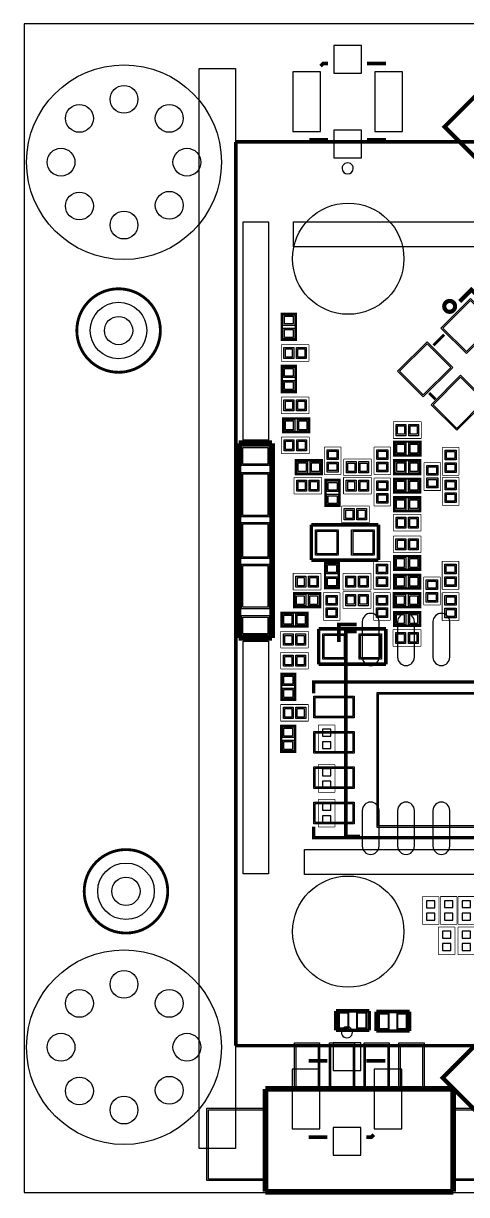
# Model space of a CAD drawing. Extents: x -0.1 to 73.4, y -0.1 to 43.3.
# Drawn here: x -0.07 to 15.86, y -0.08 to 42.03 of the extents above; entities that cross this region are included whole.
import ezdxf

# ---------------------------------------------------------------- set-up
doc = ezdxf.new("R2010")
doc.units = 0
for name, color, linetype in [('BG_DIMENSION', 85, 'CONTINUOUS'), ('BG_OUTLINE', 254, 'CONTINUOUS'), ('BG_SOLDERMASK_TOP', 4, 'CONTINUOUS'), ('PG_SILKSCREEN_BOTTOM', 251, 'CONTINUOUS'), ('PG_SILKSCREEN_TOP', 254, 'CONTINUOUS'), ('PIN_BOTTOM', 12, 'CONTINUOUS'), ('PIN_SOLDERMASK_TOP', 4, 'CONTINUOUS'), ('PIN_TOP', 96, 'CONTINUOUS')]:
    doc.layers.add(name, color=color, linetype=linetype)

msp = doc.modelspace()

# ---------------------------------------------------------------- linework, layer by layer
at = {"layer": 'BG_DIMENSION', "const_width": 0.0254}
for points in [[(12.342597, 42.019703), (12.343206, 42.019703)], [(3.517189, 37.211889), (3.5179, 37.211889)], [(3.5433, 37.022405), (3.544011, 37.022405)], [(-0.008611, 33.934603), (-0.008001, 33.934603)], [(-0.002311, 31.271997), (-0.0016, 31.271997)], [(-0.024003, 30.6832), (-0.023292, 30.6832)], [(7.56539, 29.521912), (7.566, 29.521912)], [(-0.053696, 12.662891), (-0.05301, 12.662891)], [(3.546094, 5.201996), (3.546805, 5.201996)], [(5.82229, 0.000508), (5.823001, 0.000508)]]:
    msp.add_lwpolyline(points, dxfattribs=at)
at = {"layer": 'BG_OUTLINE'}
for points in [[(-0.037313, 42.021709), (-0.037313, -0.003607), (73.366198, -0.003607), (73.366198, 42.021709)], [(-0.037313, 42.021709), (-0.037313, -0.003607), (73.366198, -0.003607), (73.366198, 42.021709)], [(-0.037313, 42.021709), (-0.037313, -0.003607), (73.366198, -0.003607), (73.366198, 42.021709)], [(-0.037313, 42.021709), (-0.037313, -0.003607), (73.366198, -0.003607), (73.366198, 42.021709)], [(-0.037313, 42.021709), (-0.037313, -0.003607), (73.366198, -0.003607), (73.366198, 42.021709)], [(-0.037313, 42.021709), (-0.037313, -0.003607), (73.366198, -0.003607), (73.366198, 42.021709)], [(-0.037313, 42.021709), (-0.037313, -0.003607), (73.366198, -0.003607), (73.366198, 42.021709)], [(-0.037313, 42.021709), (-0.037313, -0.003607), (73.366198, -0.003607), (73.366198, 42.021709)], [(-0.037313, 42.021709), (-0.037313, -0.003607), (73.366198, -0.003607), (73.366198, 42.021709)], [(-0.037313, 42.021709), (-0.037313, -0.003607), (73.366198, -0.003607), (73.366198, 42.021709)], [(-0.037313, 42.021709), (-0.037313, -0.003607), (73.366198, -0.003607), (73.366198, 42.021709)], [(7.557287, 40.415388), (7.557287, 1.576299), (6.246698, 1.576299), (6.246698, 40.415388)], [(7.557287, 40.415388), (7.557287, 1.576299), (6.246698, 1.576299), (6.246698, 40.415388)], [(7.557287, 40.415388), (7.557287, 1.576299), (6.246698, 1.576299), (6.246698, 40.415388)], [(7.557287, 40.415388), (7.557287, 1.576299), (6.246698, 1.576299), (6.246698, 40.415388)], [(7.557287, 40.415388), (7.557287, 1.576299), (6.246698, 1.576299), (6.246698, 40.415388)], [(7.557287, 40.415388), (7.557287, 1.576299), (6.246698, 1.576299), (6.246698, 40.415388)], [(7.557287, 40.415388), (7.557287, 1.576299), (6.246698, 1.576299), (6.246698, 40.415388)], [(7.557287, 40.415388), (7.557287, 1.576299), (6.246698, 1.576299), (6.246698, 40.415388)], [(7.557287, 40.415388), (7.557287, 1.576299), (6.246698, 1.576299), (6.246698, 40.415388)], [(7.557287, 40.415388), (7.557287, 1.576299), (6.246698, 1.576299), (6.246698, 40.415388)], [(7.557287, 40.415388), (7.557287, 1.576299), (6.246698, 1.576299), (6.246698, 40.415388)]]:
    msp.add_lwpolyline(points, close=True, dxfattribs=at)
at = {"layer": 'BG_SOLDERMASK_TOP'}
for points in [[(8.733993, 34.8996), (8.733993, 27.051), (7.8248, 27.051), (7.8248, 34.8996)], [(32.004, 33.993912), (9.639097, 33.993912), (9.639097, 34.903004), (32.004, 34.903004)], [(8.733993, 19.812), (8.733993, 11.455908), (7.8248, 11.455908), (7.8248, 19.812)], [(21.7932, 11.420907), (10.033, 11.420907), (10.033, 12.329998), (21.7932, 12.329998)]]:
    msp.add_lwpolyline(points, close=True, dxfattribs=at)
at = {"layer": 'PG_SILKSCREEN_BOTTOM'}
for points, const_width in [([(10.882401, 40.592502), (10.707421, 40.592502), (10.612399, 40.497506)], 0.129997), ([(12.957302, 40.592502), (12.282399, 40.592502)], 0.129997), ([(10.207498, 37.842698), (10.882401, 37.842698)], 0.129997), ([(12.282399, 37.842698), (12.957302, 37.842698)], 0.129997), ([(65.653209, 37.770994), (7.565212, 37.770994)], 0.127), ([(7.565212, 37.770994), (7.565212, 5.271008)], 0.127), ([(11.266703, 19.785203), (11.266703, 20.420203), (11.901703, 20.420203)], 0.127), ([(11.901703, 20.166203), (11.520703, 20.166203), (11.520703, 12.800203)], 0.127), ([(11.13089, 16.801592), (10.530891, 16.801592)], 0.0254), ([(10.530891, 16.801592), (10.530891, 15.801594)], 0.0254), ([(11.13089, 15.801594), (11.13089, 16.801592)], 0.0254), ([(10.530891, 15.801594), (11.13089, 15.801594)], 0.0254), ([(10.530891, 15.379192), (10.530891, 14.379194)], 0.0254), ([(11.13089, 15.379192), (10.530891, 15.379192)], 0.0254), ([(11.13089, 14.379194), (11.13089, 15.379192)], 0.0254), ([(10.530891, 14.379194), (11.13089, 14.379194)], 0.0254), ([(10.530891, 14.134592), (10.530891, 13.134594)], 0.0254), ([(11.13089, 14.134592), (10.530891, 14.134592)], 0.0254), ([(11.13089, 13.134594), (11.13089, 14.134592)], 0.0254), ([(10.530891, 13.134594), (11.13089, 13.134594)], 0.0254), ([(11.520703, 12.800203), (12.028703, 12.800203)], 0.127), ([(14.268704, 10.633202), (14.268704, 9.633204)], 0.0254), ([(14.868703, 10.633202), (14.268704, 10.633202)], 0.0254), ([(14.868703, 9.633204), (14.868703, 10.633202)], 0.0254), ([(14.914601, 10.634599), (14.914601, 9.634601)], 0.0254), ([(15.514599, 10.634599), (14.914601, 10.634599)], 0.0254), ([(15.514599, 9.634601), (15.514599, 10.634599)], 0.0254), ([(15.549601, 10.634599), (15.549601, 9.634601)], 0.0254), ([(16.149599, 10.634599), (15.549601, 10.634599)], 0.0254), ([(14.268704, 9.633204), (14.868703, 9.633204)], 0.0254), ([(15.438399, 9.542399), (14.838401, 9.542399)], 0.0254), ([(14.838401, 9.542399), (14.838401, 8.542401)], 0.0254), ([(14.914601, 9.634601), (15.514599, 9.634601)], 0.0254), ([(15.438399, 8.542401), (15.438399, 9.542399)], 0.0254), ([(15.549601, 9.634601), (16.149599, 9.634601)], 0.0254), ([(16.149599, 9.542399), (15.549601, 9.542399)], 0.0254), ([(15.549601, 9.542399), (15.549601, 8.542401)], 0.0254), ([(14.838401, 8.542401), (15.438399, 8.542401)], 0.0254), ([(15.549601, 8.542401), (16.149599, 8.542401)], 0.0254), ([(7.565212, 5.271008), (65.653209, 5.271008)], 0.127), ([(10.857001, 4.727702), (10.182098, 4.727702)], 0.129997), ([(12.931902, 4.727702), (12.256999, 4.727702)], 0.129997), ([(12.256999, 1.977898), (12.432005, 1.977898), (12.527001, 2.072919)], 0.129997), ([(10.182098, 1.977898), (10.857001, 1.977898)], 0.129997)]:
    msp.add_lwpolyline(points, dxfattribs=dict(at, const_width=const_width))
for points in [[(11.782323, 36.817605, 1), (11.382493, 36.817612, 1)], [(11.756923, 5.752795, 1), (11.357093, 5.75282, 1)]]:
    msp.add_lwpolyline(points, format="xyb", close=True, dxfattribs=at)
at = {"layer": 'PG_SILKSCREEN_BOTTOM', "const_width": 0.1016}
for points in [[(4.853711, 30.988, 1.000001), (1.851914, 30.988, 0.999999), (4.853711, 30.988)], [(5.118506, 10.821594, 1.000004), (2.116684, 10.821594, 0.999996), (5.118506, 10.821594)]]:
    msp.add_lwpolyline(points, format="xyb", dxfattribs=at)
at = {"layer": 'PG_SILKSCREEN_TOP'}
for points, const_width in [([(19.66341, 33.720888), (15.067305, 38.316992), (18.461406, 41.711093), (23.05751, 37.114988), (19.66341, 33.720888)], 0.150089), ([(16.455111, 32.031508), (16.030804, 32.455815), (15.606598, 32.031508)], 0.150012), ([(9.219413, 31.593409), (9.219413, 30.653406), (9.719412, 30.653406), (9.719412, 31.593409), (9.219413, 31.593409), (9.219413, 31.313399)], 0.08001), ([(9.309405, 31.593409), (9.219413, 31.593409), (9.219413, 31.503391)], 0.08001), ([(9.719412, 31.503391), (9.719412, 31.593409), (9.629394, 31.593409)], 0.08001), ([(9.219413, 30.743398), (9.219413, 30.653406), (9.309405, 30.653406)], 0.08001), ([(9.629394, 30.653406), (9.719412, 30.653406), (9.719412, 30.743398)], 0.08001), ([(14.666798, 30.455311), (15.052192, 30.840604)], 0.100101), ([(9.195105, 30.482896), (10.195103, 30.482896)], 0.0254), ([(9.195105, 29.882897), (9.195105, 30.482896)], 0.0254), ([(10.195103, 30.482896), (10.195103, 29.882897)], 0.0254), ([(9.220911, 29.715511), (9.220911, 28.775508), (9.72091, 28.775508), (9.72091, 29.715511), (9.220911, 29.715511), (9.220911, 29.435501)], 0.08001), ([(9.310903, 29.715511), (9.220911, 29.715511), (9.220911, 29.625493)], 0.08001), ([(10.195103, 29.882897), (9.195105, 29.882897)], 0.0254), ([(9.72091, 29.625493), (9.72091, 29.715511), (9.630893, 29.715511)], 0.08001), ([(9.220911, 28.8655), (9.220911, 28.775508), (9.310903, 28.775508)], 0.08001), ([(9.630893, 28.775508), (9.72091, 28.775508), (9.72091, 28.8655)], 0.08001), ([(14.737791, 28.516402), (14.513001, 28.741218)], 0.100101), ([(9.195892, 27.998903), (9.195892, 28.598901)], 0.0254), ([(9.195892, 28.598901), (10.19589, 28.598901)], 0.0254), ([(10.19589, 28.598901), (10.19589, 27.998903)], 0.0254), ([(10.19589, 27.998903), (9.195892, 27.998903)], 0.0254), ([(10.200894, 27.830501), (9.260891, 27.830501), (9.260891, 27.330502), (10.200894, 27.330502), (10.200894, 27.830501), (9.920884, 27.830501)], 0.08001), ([(9.350883, 27.830501), (9.260891, 27.830501), (9.260891, 27.740508)], 0.08001), ([(10.200894, 27.740508), (10.200894, 27.830501), (10.110902, 27.830501)], 0.08001), ([(9.260891, 27.420494), (9.260891, 27.330502), (9.350883, 27.330502)], 0.08001), ([(10.110902, 27.330502), (10.200894, 27.330502), (10.200894, 27.420494)], 0.08001), ([(13.226593, 27.70599), (14.226591, 27.70599)], 0.0254), ([(13.226593, 27.105991), (13.226593, 27.70599)], 0.0254), ([(14.226591, 27.70599), (14.226591, 27.105991)], 0.0254), ([(7.667295, 26.93609), (8.867089, 26.93609)], 0.199898), ([(7.667295, 19.935901), (7.667295, 26.93609)], 0.199898), ([(8.867089, 26.93609), (8.867089, 19.935901)], 0.199898), ([(9.203004, 26.562101), (9.203004, 27.1621)], 0.0254), ([(9.203004, 27.1621), (10.203002, 27.1621)], 0.0254), ([(10.203002, 27.1621), (10.203002, 26.562101)], 0.0254), ([(14.226591, 27.105991), (13.226593, 27.105991)], 0.0254), ([(14.197711, 26.990192), (13.257708, 26.990192), (13.257708, 26.490193), (14.197711, 26.490193), (14.197711, 26.990192), (13.917701, 26.990192)], 0.08001), ([(13.3477, 26.990192), (13.257708, 26.990192), (13.257708, 26.9002)], 0.08001), ([(14.197711, 26.9002), (14.197711, 26.990192), (14.107693, 26.990192)], 0.08001), ([(10.203002, 26.562101), (9.203004, 26.562101)], 0.0254), ([(10.745902, 25.800609), (10.745902, 26.800607)], 0.0254), ([(10.745902, 26.800607), (11.345901, 26.800607)], 0.0254), ([(11.345901, 26.800607), (11.345901, 25.800609)], 0.0254), ([(12.527991, 25.80259), (12.527991, 26.802588)], 0.0254), ([(12.527991, 26.802588), (13.12799, 26.802588)], 0.0254), ([(13.12799, 26.802588), (13.12799, 25.80259)], 0.0254), ([(13.257708, 26.580211), (13.257708, 26.490193), (13.3477, 26.490193)], 0.08001), ([(14.107693, 26.490193), (14.197711, 26.490193), (14.197711, 26.580211)], 0.08001), ([(14.986203, 25.783794), (14.986203, 26.783792)], 0.0254), ([(14.986203, 26.783792), (15.586202, 26.783792)], 0.0254), ([(15.586202, 26.783792), (15.586202, 25.783794)], 0.0254), ([(10.657992, 26.32329), (9.717989, 26.32329), (9.717989, 25.823291), (10.657992, 25.823291), (10.657992, 26.32329), (10.378008, 26.32329)], 0.08001), ([(9.808007, 26.32329), (9.717989, 26.32329), (9.717989, 26.233298)], 0.08001), ([(10.657992, 26.233298), (10.657992, 26.32329), (10.568, 26.32329)], 0.08001), ([(11.436502, 25.772999), (11.436502, 26.372998)], 0.0254), ([(11.436502, 26.372998), (12.4365, 26.372998)], 0.0254), ([(12.4365, 26.372998), (12.4365, 25.772999)], 0.0254), ([(14.195908, 26.323798), (13.255904, 26.323798), (13.255904, 25.823799), (14.195908, 25.823799), (14.195908, 26.323798), (13.915898, 26.323798)], 0.08001), ([(13.345897, 26.323798), (13.255904, 26.323798), (13.255904, 26.233806)], 0.08001), ([(14.195908, 26.233806), (14.195908, 26.323798), (14.10589, 26.323798)], 0.08001), ([(14.32499, 25.235408), (14.32499, 26.235406)], 0.0254), ([(14.32499, 26.235406), (14.924989, 26.235406)], 0.0254), ([(14.924989, 26.235406), (14.924989, 25.235408)], 0.0254), ([(9.652991, 25.107798), (9.652991, 25.707797)], 0.0254), ([(9.652991, 25.707797), (10.652989, 25.707797)], 0.0254), ([(9.717989, 25.913309), (9.717989, 25.823291), (9.808007, 25.823291)], 0.08001), ([(10.568, 25.823291), (10.657992, 25.823291), (10.657992, 25.913309)], 0.08001), ([(10.652989, 25.707797), (10.652989, 25.107798)], 0.0254), ([(11.345901, 25.800609), (10.745902, 25.800609)], 0.0254), ([(11.433912, 25.110288), (11.433912, 25.710312)], 0.0254), ([(11.433912, 25.710312), (12.43391, 25.710312)], 0.0254), ([(12.4365, 25.772999), (11.436502, 25.772999)], 0.0254), ([(12.43391, 25.710312), (12.43391, 25.110288)], 0.0254), ([(13.12799, 25.80259), (12.527991, 25.80259)], 0.0254), ([(12.532309, 24.68151), (12.532309, 25.681508)], 0.0254), ([(12.532309, 25.681508), (13.132308, 25.681508)], 0.0254), ([(13.132308, 25.681508), (13.132308, 24.68151)], 0.0254), ([(14.192809, 25.659309), (13.252806, 25.659309), (13.252806, 25.15931), (14.192809, 25.15931), (14.192809, 25.659309), (13.912799, 25.659309)], 0.08001), ([(13.342798, 25.659309), (13.252806, 25.659309), (13.252806, 25.569291)], 0.08001), ([(13.255904, 25.913791), (13.255904, 25.823799), (13.345897, 25.823799)], 0.08001), ([(14.192809, 25.569291), (14.192809, 25.659309), (14.102791, 25.659309)], 0.08001), ([(14.10589, 25.823799), (14.195908, 25.823799), (14.195908, 25.913791)], 0.08001), ([(15.586202, 25.783794), (14.986203, 25.783794)], 0.0254), ([(14.986203, 24.706199), (14.986203, 25.706197)], 0.0254), ([(14.986203, 25.706197), (15.586202, 25.706197)], 0.0254), ([(15.586202, 25.706197), (15.586202, 24.706199)], 0.0254), ([(10.790809, 25.617805), (10.790809, 24.677802), (11.290808, 24.677802), (11.290808, 25.617805), (10.790809, 25.617805), (10.790809, 25.337795)], 0.08001), ([(10.880801, 25.617805), (10.790809, 25.617805), (10.790809, 25.527813)], 0.08001), ([(11.290808, 25.527813), (11.290808, 25.617805), (11.20079, 25.617805)], 0.08001), ([(13.252806, 25.249302), (13.252806, 25.15931), (13.342798, 25.15931)], 0.08001), ([(14.102791, 25.15931), (14.192809, 25.15931), (14.192809, 25.249302)], 0.08001), ([(10.652989, 25.107798), (9.652991, 25.107798)], 0.0254), ([(12.43391, 25.110288), (11.433912, 25.110288)], 0.0254), ([(14.192809, 24.993803), (13.252806, 24.993803), (13.252806, 24.493804), (14.192809, 24.493804), (14.192809, 24.993803), (13.912799, 24.993803)], 0.08001), ([(13.342798, 24.993803), (13.252806, 24.993803), (13.252806, 24.903811)], 0.08001), ([(14.192809, 24.903811), (14.192809, 24.993803), (14.102791, 24.993803)], 0.08001), ([(14.924989, 25.235408), (14.32499, 25.235408)], 0.0254), ([(10.790809, 24.767794), (10.790809, 24.677802), (10.880801, 24.677802)], 0.08001), ([(11.20079, 24.677802), (11.290808, 24.677802), (11.290808, 24.767794)], 0.08001), ([(11.363808, 24.083391), (11.363808, 24.68339)], 0.0254), ([(11.363808, 24.68339), (12.363806, 24.68339)], 0.0254), ([(12.363806, 24.68339), (12.363806, 24.083391)], 0.0254), ([(13.132308, 24.68151), (12.532309, 24.68151)], 0.0254), ([(13.252806, 24.583796), (13.252806, 24.493804), (13.342798, 24.493804)], 0.08001), ([(14.102791, 24.493804), (14.192809, 24.493804), (14.192809, 24.583796)], 0.08001), ([(15.586202, 24.706199), (14.986203, 24.706199)], 0.0254), ([(10.276307, 22.73239), (10.276307, 24.00239)], 0.127), ([(10.276307, 24.00239), (12.689307, 24.00239)], 0.127), ([(12.363806, 24.083391), (11.363808, 24.083391)], 0.0254), ([(12.689307, 24.00239), (12.689307, 22.73239)], 0.127), ([(13.221106, 24.382095), (14.221104, 24.382095)], 0.0254), ([(13.221106, 23.782096), (13.221106, 24.382095)], 0.0254), ([(14.221104, 24.382095), (14.221104, 23.782096)], 0.0254), ([(13.219989, 23.600588), (14.220012, 23.600588)], 0.0254), ([(13.219989, 23.000589), (13.219989, 23.600588)], 0.0254), ([(14.221104, 23.782096), (13.221106, 23.782096)], 0.0254), ([(14.220012, 23.600588), (14.220012, 23.000589)], 0.0254), ([(12.689307, 22.73239), (10.276307, 22.73239)], 0.127), ([(14.220012, 23.000589), (13.219989, 23.000589)], 0.0254), ([(14.189507, 22.882098), (13.249504, 22.882098), (13.249504, 22.382099), (14.189507, 22.382099), (14.189507, 22.882098), (13.909497, 22.882098)], 0.08001), ([(13.339496, 22.882098), (13.249504, 22.882098), (13.249504, 22.792106)], 0.08001), ([(14.189507, 22.792106), (14.189507, 22.882098), (14.099489, 22.882098)], 0.08001), ([(11.269294, 21.716289), (11.269294, 22.656292), (10.769295, 22.656292), (10.769295, 21.716289), (11.269294, 21.716289), (11.269294, 21.996298)], 0.08001), ([(10.859287, 22.656292), (10.769295, 22.656292), (10.769295, 22.5663)], 0.08001), ([(11.269294, 22.5663), (11.269294, 22.656292), (11.179302, 22.656292)], 0.08001), ([(12.515596, 21.686799), (12.515596, 22.686797)], 0.0254), ([(12.515596, 22.686797), (13.115595, 22.686797)], 0.0254), ([(13.115595, 22.686797), (13.115595, 21.686799)], 0.0254), ([(13.249504, 22.472091), (13.249504, 22.382099), (13.339496, 22.382099)], 0.08001), ([(14.099489, 22.382099), (14.189507, 22.382099), (14.189507, 22.472091)], 0.08001), ([(14.978609, 21.683193), (14.978609, 22.683191)], 0.0254), ([(14.978609, 22.683191), (15.578607, 22.683191)], 0.0254), ([(15.578607, 22.683191), (15.578607, 21.683193)], 0.0254), ([(9.625203, 21.659012), (9.625203, 22.259011)], 0.0254), ([(9.625203, 22.259011), (10.625201, 22.259011)], 0.0254), ([(10.625201, 22.259011), (10.625201, 21.659012)], 0.0254), ([(11.418392, 21.65919), (11.418392, 22.259188)], 0.0254), ([(11.418392, 22.259188), (12.41839, 22.259188)], 0.0254), ([(12.41839, 22.259188), (12.41839, 21.65919)], 0.0254), ([(14.188999, 22.207906), (13.248996, 22.207906), (13.248996, 21.707907), (14.188999, 21.707907), (14.188999, 22.207906), (13.908989, 22.207906)], 0.08001), ([(13.338988, 22.207906), (13.248996, 22.207906), (13.248996, 22.117888)], 0.08001), ([(14.188999, 22.117888), (14.188999, 22.207906), (14.099007, 22.207906)], 0.08001), ([(14.309598, 21.120405), (14.309598, 22.120403)], 0.0254), ([(14.309598, 22.120403), (14.909597, 22.120403)], 0.0254), ([(14.909597, 22.120403), (14.909597, 21.120405)], 0.0254), ([(10.625201, 21.659012), (9.625203, 21.659012)], 0.0254), ([(10.595204, 21.54301), (9.6552, 21.54301), (9.6552, 21.043011), (10.595204, 21.043011), (10.595204, 21.54301), (10.315194, 21.54301)], 0.08001), ([(9.745193, 21.54301), (9.6552, 21.54301), (9.6552, 21.452992)], 0.08001), ([(10.595204, 21.452992), (10.595204, 21.54301), (10.505211, 21.54301)], 0.08001), ([(10.711891, 20.565389), (10.711891, 21.565387)], 0.0254), ([(10.711891, 21.565387), (11.31189, 21.565387)], 0.0254), ([(10.769295, 21.806306), (10.769295, 21.716289), (10.859287, 21.716289)], 0.08001), ([(11.179302, 21.716289), (11.269294, 21.716289), (11.269294, 21.806306)], 0.08001), ([(11.31189, 21.565387), (11.31189, 20.565389)], 0.0254), ([(12.41839, 21.65919), (11.418392, 21.65919)], 0.0254), ([(11.418392, 20.992998), (11.418392, 21.592997)], 0.0254), ([(11.418392, 21.592997), (12.41839, 21.592997)], 0.0254), ([(12.41839, 21.592997), (12.41839, 20.992998)], 0.0254), ([(13.115595, 21.686799), (12.515596, 21.686799)], 0.0254), ([(12.516104, 20.563611), (12.516104, 21.563609)], 0.0254), ([(12.516104, 21.563609), (13.116103, 21.563609)], 0.0254), ([(13.116103, 21.563609), (13.116103, 20.563611)], 0.0254), ([(14.186205, 21.542197), (13.246202, 21.542197), (13.246202, 21.042198), (14.186205, 21.042198), (14.186205, 21.542197), (13.906195, 21.542197)], 0.08001), ([(13.336194, 21.542197), (13.246202, 21.542197), (13.246202, 21.452205)], 0.08001), ([(13.248996, 21.797899), (13.248996, 21.707907), (13.338988, 21.707907)], 0.08001), ([(14.186205, 21.452205), (14.186205, 21.542197), (14.096213, 21.542197)], 0.08001), ([(14.099007, 21.707907), (14.188999, 21.707907), (14.188999, 21.797899)], 0.08001), ([(15.578607, 21.683193), (14.978609, 21.683193)], 0.0254), ([(14.979599, 20.556804), (14.979599, 21.556802)], 0.0254), ([(14.979599, 21.556802), (15.579598, 21.556802)], 0.0254), ([(15.579598, 21.556802), (15.579598, 20.556804)], 0.0254), ([(9.6552, 21.133003), (9.6552, 21.043011), (9.745193, 21.043011)], 0.08001), ([(10.505211, 21.043011), (10.595204, 21.043011), (10.595204, 21.133003)], 0.08001), ([(13.246202, 21.13219), (13.246202, 21.042198), (13.336194, 21.042198)], 0.08001), ([(14.096213, 21.042198), (14.186205, 21.042198), (14.186205, 21.13219)], 0.08001), ([(14.909597, 21.120405), (14.309598, 21.120405)], 0.0254), ([(10.142601, 20.843392), (9.202598, 20.843392), (9.202598, 20.343393), (10.142601, 20.343393), (10.142601, 20.843392), (9.862591, 20.843392)], 0.08001), ([(9.29259, 20.843392), (9.202598, 20.843392), (9.202598, 20.7534)], 0.08001), ([(10.142601, 20.7534), (10.142601, 20.843392), (10.052609, 20.843392)], 0.08001), ([(12.41839, 20.992998), (11.418392, 20.992998)], 0.0254), ([(14.187805, 20.865592), (13.247802, 20.865592), (13.247802, 20.365593), (14.187805, 20.365593), (14.187805, 20.865592), (13.907795, 20.865592)], 0.08001), ([(13.337794, 20.865592), (13.247802, 20.865592), (13.247802, 20.7756)], 0.08001), ([(14.187805, 20.7756), (14.187805, 20.865592), (14.097787, 20.865592)], 0.08001), ([(9.202598, 20.433411), (9.202598, 20.343393), (9.29259, 20.343393)], 0.08001), ([(10.052609, 20.343393), (10.142601, 20.343393), (10.142601, 20.433411)], 0.08001), ([(10.543007, 18.989904), (10.543007, 20.259904)], 0.127), ([(10.543007, 20.259904), (12.956007, 20.259904)], 0.127), ([(11.31189, 20.565389), (10.711891, 20.565389)], 0.0254), ([(13.116103, 20.563611), (12.516104, 20.563611)], 0.0254), ([(12.956007, 20.259904), (12.956007, 18.989904)], 0.127), ([(13.216712, 20.234605), (14.21671, 20.234605)], 0.0254), ([(13.216712, 19.634606), (13.216712, 20.234605)], 0.0254), ([(13.247802, 20.455611), (13.247802, 20.365593), (13.337794, 20.365593)], 0.08001), ([(14.097787, 20.365593), (14.187805, 20.365593), (14.187805, 20.455611)], 0.08001), ([(14.21671, 20.234605), (14.21671, 19.634606)], 0.0254), ([(15.579598, 20.556804), (14.979599, 20.556804)], 0.0254), ([(8.867089, 19.935901), (7.667295, 19.935901)], 0.199898), ([(9.173794, 19.575399), (9.173794, 20.175398)], 0.0254), ([(9.173794, 20.175398), (10.173792, 20.175398)], 0.0254), ([(10.173792, 20.175398), (10.173792, 19.575399)], 0.0254), ([(10.173792, 19.575399), (9.173794, 19.575399)], 0.0254), ([(9.173794, 18.813399), (9.173794, 19.413398)], 0.0254), ([(9.173794, 19.413398), (10.173792, 19.413398)], 0.0254), ([(10.173792, 19.413398), (10.173792, 18.813399)], 0.0254), ([(14.21671, 19.634606), (13.216712, 19.634606)], 0.0254), ([(12.956007, 18.989904), (10.543007, 18.989904)], 0.127), ([(9.698609, 17.706696), (9.698609, 18.646699), (9.19861, 18.646699), (9.19861, 17.706696), (9.698609, 17.706696), (9.698609, 17.986705)], 0.08001), ([(9.288602, 18.646699), (9.19861, 18.646699), (9.19861, 18.556707)], 0.08001), ([(10.173792, 18.813399), (9.173794, 18.813399)], 0.0254), ([(9.698609, 18.556707), (9.698609, 18.646699), (9.608591, 18.646699)], 0.08001), ([(10.364699, 17.947208), (10.364699, 18.347207), (19.764705, 18.347207), (19.764705, 17.947208)], 0.11999), ([(9.19861, 17.796688), (9.19861, 17.706696), (9.288602, 17.706696)], 0.08001), ([(9.608591, 17.706696), (9.698609, 17.706696), (9.698609, 17.796688)], 0.08001), ([(9.174505, 17.540199), (10.174503, 17.540199)], 0.0254), ([(9.174505, 16.9402), (9.174505, 17.540199)], 0.0254), ([(10.174503, 17.540199), (10.174503, 16.9402)], 0.0254), ([(10.174503, 16.9402), (9.174505, 16.9402)], 0.0254), ([(9.696806, 15.835706), (9.696806, 16.775709), (9.196807, 16.775709), (9.196807, 15.835706), (9.696806, 15.835706), (9.696806, 16.11569)], 0.08001), ([(9.286799, 16.775709), (9.196807, 16.775709), (9.196807, 16.685692)], 0.08001), ([(9.696806, 16.685692), (9.696806, 16.775709), (9.606788, 16.775709)], 0.08001), ([(9.196807, 15.925698), (9.196807, 15.835706), (9.286799, 15.835706)], 0.08001), ([(9.606788, 15.835706), (9.696806, 15.835706), (9.696806, 15.925698)], 0.08001), ([(10.364699, 13.147192), (10.364699, 12.747193), (19.764705, 12.747193), (19.764705, 13.147192)], 0.11999), ([(14.99649, 4.115105), (19.592595, 8.711209), (22.986695, 5.317109), (18.390591, 0.721004), (14.99649, 4.115105)], 0.150089), ([(11.160303, 6.522187), (11.160303, 5.822188)], 0.127), ([(12.360097, 6.522187), (11.160303, 6.522187)], 0.127), ([(12.360097, 5.822188), (12.360097, 6.522187)], 0.127), ([(13.807897, 6.496787), (12.608103, 6.496787)], 0.127), ([(12.608103, 6.496787), (12.608103, 5.796788)], 0.127), ([(13.807897, 5.796788), (13.807897, 6.496787)], 0.127), ([(11.160303, 5.822188), (12.360097, 5.822188)], 0.127), ([(12.608103, 5.796788), (13.807897, 5.796788)], 0.127), ([(8.627262, 3.717595), (8.627262, 0.017602)], 0.2032), ([(15.377287, 3.717595), (8.627262, 3.717595)], 0.2032), ([(15.377287, 0.017602), (15.377287, 3.717595)], 0.2032), ([(8.627262, 0.017602), (15.377287, 0.017602)], 0.2032)]:
    msp.add_lwpolyline(points, dxfattribs=dict(at, const_width=const_width))
for points, const_width in [([(4.853711, 30.988, 1.000001), (1.851914, 30.988, 0.999999), (4.853711, 30.988)], 0.1016), ([(15.442717, 31.85635, 0.999999), (15.053615, 31.856375, 1.000001), (15.442717, 31.85635)], 0.150089), ([(5.118506, 10.821594, 1.000004), (2.116684, 10.821594, 0.999996), (5.118506, 10.821594)], 0.1016)]:
    msp.add_lwpolyline(points, format="xyb", dxfattribs=dict(at, const_width=const_width))
at = {"layer": 'PIN_BOTTOM'}
for points in [[(12.082399, 40.241601), (12.082399, 41.241599), (11.082401, 41.241599), (11.082401, 40.241601)], [(9.609201, 38.142596), (10.609199, 38.142596), (10.609199, 40.292604), (9.609201, 40.292604)], [(12.555601, 38.142596), (13.555599, 38.142596), (13.555599, 40.292604), (12.555601, 40.292604)], [(12.082399, 37.193601), (12.082399, 38.193599), (11.082401, 38.193599), (11.082401, 37.193601)], [(10.68089, 16.40158), (10.98089, 16.40158), (10.98089, 16.651592), (10.68089, 16.651592)], [(10.68089, 15.951594), (10.98089, 15.951594), (10.98089, 16.201606), (10.68089, 16.201606)], [(10.98089, 15.229192), (10.68089, 15.229192), (10.68089, 14.97918), (10.98089, 14.97918)], [(10.98089, 14.779206), (10.68089, 14.779206), (10.68089, 14.529194), (10.98089, 14.529194)], [(10.98089, 13.984592), (10.68089, 13.984592), (10.68089, 13.73458), (10.98089, 13.73458)], [(10.98089, 13.534606), (10.68089, 13.534606), (10.68089, 13.284594), (10.98089, 13.284594)], [(14.718703, 10.483202), (14.418704, 10.483202), (14.418704, 10.23319), (14.718703, 10.23319)], [(15.3646, 10.484599), (15.0646, 10.484599), (15.0646, 10.234587), (15.3646, 10.234587)], [(15.9996, 10.484599), (15.6996, 10.484599), (15.6996, 10.234587), (15.9996, 10.234587)], [(14.718703, 10.033216), (14.418704, 10.033216), (14.418704, 9.783204), (14.718703, 9.783204)], [(15.3646, 10.034613), (15.0646, 10.034613), (15.0646, 9.784601), (15.3646, 9.784601)], [(15.9996, 10.034613), (15.6996, 10.034613), (15.6996, 9.784601), (15.9996, 9.784601)], [(14.9884, 9.142387), (15.2884, 9.142387), (15.2884, 9.392399), (14.9884, 9.392399)], [(15.6996, 9.142387), (15.9996, 9.142387), (15.9996, 9.392399), (15.6996, 9.392399)], [(14.9884, 8.692401), (15.2884, 8.692401), (15.2884, 8.942413), (14.9884, 8.942413)], [(15.6996, 8.692401), (15.9996, 8.692401), (15.9996, 8.942413), (15.6996, 8.942413)], [(11.057001, 5.376799), (11.057001, 4.376801), (12.056999, 4.376801), (12.056999, 5.376799)], [(10.583799, 4.427804), (9.583801, 4.427804), (9.583801, 2.277796), (10.583799, 2.277796)], [(13.530199, 4.427804), (12.530201, 4.427804), (12.530201, 2.277796), (13.530199, 2.277796)], [(11.057001, 2.328799), (11.057001, 1.328801), (12.056999, 1.328801), (12.056999, 2.328799)]]:
    msp.add_lwpolyline(points, close=True, dxfattribs=at)
for points in [[(12.709652, 19.238087), (12.709652, 20.518298, 1), (12.109755, 20.518298), (12.109755, 19.238087, 1)], [(13.979652, 19.238087), (13.979652, 20.518298, 1), (13.379755, 20.518298), (13.379755, 19.238087, 1)], [(15.249652, 19.238087), (15.249652, 20.518298, 1), (14.649755, 20.518298), (14.649755, 19.238087, 1)], [(12.709652, 12.448108), (12.709652, 13.728319, 1), (12.109755, 13.728319), (12.109755, 12.448108, 1)], [(13.979652, 12.448108), (13.979652, 13.728319, 1), (13.379755, 13.728319), (13.379755, 12.448108, 1)], [(15.249652, 12.448108), (15.249652, 13.728319, 1), (14.649755, 13.728319), (14.649755, 12.448108, 1)]]:
    msp.add_lwpolyline(points, format="xyb", close=True, dxfattribs=at)
for centre, radius in [((3.546704, 37.042293), 3.500006), ((3.546704, 39.302893), 0.499999), ((1.946504, 38.617093), 0.499999), ((5.172304, 38.617093), 0.499999), ((1.286104, 37.042293), 0.499999), ((5.807304, 37.042293), 0.499999), ((1.946504, 35.467493), 0.499999), ((5.172304, 35.492893), 0.499999), ((11.603304, 33.570901), 1.999996), ((3.546704, 34.781693), 0.499999), ((3.3528, 30.988), 0.508), ((3.617595, 10.821594), 0.508), ((11.603304, 9.371), 1.999996), ((3.546704, 5.216093), 3.500006), ((3.546704, 7.476693), 0.499999), ((1.946504, 6.790893), 0.499999), ((5.172304, 6.790893), 0.499999), ((1.286104, 5.216093), 0.499999), ((5.807304, 5.216093), 0.499999), ((1.946504, 3.641293), 0.499999), ((5.172304, 3.666693), 0.499999), ((3.546704, 2.955493), 0.499999)]:
    msp.add_circle(centre, radius, dxfattribs=at)
at = {"layer": 'PIN_SOLDERMASK_TOP'}
for points in [[(15.995657, 32.137648), (16.914894, 31.218411), (15.854165, 30.157681), (14.934928, 31.076918)], [(9.259405, 31.553417), (9.679394, 31.553417), (9.679394, 31.173407), (9.259405, 31.173407)], [(9.679394, 30.693398), (9.259405, 30.693398), (9.259405, 31.073407), (9.679394, 31.073407)], [(9.295105, 29.982897), (9.295105, 30.382896), (9.645117, 30.382896), (9.645117, 29.982897)], [(9.745091, 29.982897), (9.745091, 30.382896), (10.095103, 30.382896), (10.095103, 29.982897)], [(14.439882, 30.581872), (15.359119, 29.662635), (14.298389, 28.601906), (13.379152, 29.521143)], [(9.260903, 29.675519), (9.680892, 29.675519), (9.680892, 29.295509), (9.260903, 29.295509)], [(9.680892, 28.8155), (9.260903, 28.8155), (9.260903, 29.195509), (9.680892, 29.195509)], [(15.641835, 29.379919), (16.561072, 28.460682), (15.500343, 27.399952), (14.581106, 28.319189)], [(9.645904, 28.498902), (9.645904, 28.098902), (9.295892, 28.098902), (9.295892, 28.498902)], [(10.09589, 28.498902), (10.09589, 28.098902), (9.745878, 28.098902), (9.745878, 28.498902)], [(9.30087, 27.370481), (9.30087, 27.79047), (9.68088, 27.79047), (9.68088, 27.370481)], [(10.160902, 27.790483), (10.160902, 27.370494), (9.780892, 27.370494), (9.780892, 27.790483)], [(13.326593, 27.205991), (13.326593, 27.60599), (13.676605, 27.60599), (13.676605, 27.205991)], [(13.776579, 27.205991), (13.776579, 27.60599), (14.126591, 27.60599), (14.126591, 27.205991)], [(9.653016, 27.0621), (9.653016, 26.662101), (9.303004, 26.662101), (9.303004, 27.0621)], [(10.103002, 27.0621), (10.103002, 26.662101), (9.75299, 26.662101), (9.75299, 27.0621)], [(8.767191, 26.136003), (7.767193, 26.136003), (7.767193, 26.836002), (8.767191, 26.836002)], [(10.845902, 26.700607), (11.245901, 26.700607), (11.245901, 26.350595), (10.845902, 26.350595)], [(13.02799, 26.352576), (12.627991, 26.352576), (12.627991, 26.702588), (13.02799, 26.702588)], [(13.297687, 26.530198), (13.297687, 26.950187), (13.677697, 26.950187), (13.677697, 26.530198)], [(14.157719, 26.9502), (14.157719, 26.530211), (13.777709, 26.530211), (13.777709, 26.9502)], [(15.486202, 26.33378), (15.086203, 26.33378), (15.086203, 26.683792), (15.486202, 26.683792)], [(9.757969, 25.863296), (9.757969, 26.283285), (10.137978, 26.283285), (10.137978, 25.863296)], [(10.618, 26.283298), (10.618, 25.863309), (10.237991, 25.863309), (10.237991, 26.283298)], [(10.845902, 26.250621), (11.245901, 26.250621), (11.245901, 25.900609), (10.845902, 25.900609)], [(11.886514, 26.272998), (11.886514, 25.872999), (11.536502, 25.872999), (11.536502, 26.272998)], [(12.336501, 26.272998), (12.336501, 25.872999), (11.986489, 25.872999), (11.986489, 26.272998)], [(13.02799, 25.90259), (12.627991, 25.90259), (12.627991, 26.252602), (13.02799, 26.252602)], [(13.295884, 25.863804), (13.295884, 26.283793), (13.675893, 26.283793), (13.675893, 25.863804)], [(14.155915, 26.283806), (14.155915, 25.863817), (13.775906, 25.863817), (13.775906, 26.283806)], [(14.824989, 25.785394), (14.42499, 25.785394), (14.42499, 26.135406), (14.824989, 26.135406)], [(15.486202, 25.883794), (15.086203, 25.883794), (15.086203, 26.233806), (15.486202, 26.233806)], [(7.767193, 24.286058), (7.767193, 25.885953), (8.767191, 25.885953), (8.767191, 24.286058)], [(10.103002, 25.607797), (10.103002, 25.207798), (9.75299, 25.207798), (9.75299, 25.607797)], [(10.552989, 25.607797), (10.552989, 25.207798), (10.202977, 25.207798), (10.202977, 25.607797)], [(10.830801, 25.577813), (11.25079, 25.577813), (11.25079, 25.197803), (10.830801, 25.197803)], [(11.883923, 25.610312), (11.883923, 25.210313), (11.533911, 25.210313), (11.533911, 25.610312)], [(12.33391, 25.610312), (12.33391, 25.210313), (11.983898, 25.210313), (11.983898, 25.610312)], [(13.032308, 25.231496), (12.632309, 25.231496), (12.632309, 25.581508), (13.032308, 25.581508)], [(13.292785, 25.199289), (13.292785, 25.619278), (13.672795, 25.619278), (13.672795, 25.199289)], [(14.152816, 25.619291), (14.152816, 25.199302), (13.772807, 25.199302), (13.772807, 25.619291)], [(14.824989, 25.335408), (14.42499, 25.335408), (14.42499, 25.68542), (14.824989, 25.68542)], [(15.486202, 25.256185), (15.086203, 25.256185), (15.086203, 25.606197), (15.486202, 25.606197)], [(11.25079, 24.717794), (10.830801, 24.717794), (10.830801, 25.097803), (11.25079, 25.097803)], [(13.032308, 24.78151), (12.632309, 24.78151), (12.632309, 25.131522), (13.032308, 25.131522)], [(13.292785, 24.533784), (13.292785, 24.953773), (13.672795, 24.953773), (13.672795, 24.533784)], [(14.152816, 24.953785), (14.152816, 24.533797), (13.772807, 24.533797), (13.772807, 24.953785)], [(15.486202, 24.806199), (15.086203, 24.806199), (15.086203, 25.156211), (15.486202, 25.156211)], [(11.813819, 24.58339), (11.813819, 24.183391), (11.463807, 24.183391), (11.463807, 24.58339)], [(12.263806, 24.58339), (12.263806, 24.183391), (11.913794, 24.183391), (11.913794, 24.58339)], [(8.767191, 24.085995), (8.767191, 22.785997), (7.767193, 22.785997), (7.767193, 24.085995)], [(13.321106, 23.882096), (13.321106, 24.282095), (13.671118, 24.282095), (13.671118, 23.882096)], [(13.771093, 23.882096), (13.771093, 24.282095), (14.121105, 24.282095), (14.121105, 23.882096)], [(11.238395, 23.82379), (11.238395, 22.910991), (10.427195, 22.910991), (10.427195, 23.82379)], [(12.538418, 23.82379), (12.538418, 22.910991), (11.727218, 22.910991), (11.727218, 23.82379)], [(13.319989, 23.100589), (13.319989, 23.500588), (13.670001, 23.500588), (13.670001, 23.100589)], [(13.769975, 23.100589), (13.769975, 23.500588), (14.119987, 23.500588), (14.119987, 23.100589)], [(13.289483, 22.422104), (13.289483, 22.842093), (13.669493, 22.842093), (13.669493, 22.422104)], [(14.149514, 22.842106), (14.149514, 22.422117), (13.769505, 22.422117), (13.769505, 22.842106)], [(7.767193, 20.986039), (7.767193, 22.585934), (8.767191, 22.585934), (8.767191, 20.986039)], [(10.809313, 22.6163), (11.229302, 22.6163), (11.229302, 22.23629), (10.809313, 22.23629)], [(13.015595, 22.236786), (12.615596, 22.236786), (12.615596, 22.586798), (13.015595, 22.586798)], [(15.478608, 22.233179), (15.078608, 22.233179), (15.078608, 22.583191), (15.478608, 22.583191)], [(10.075215, 22.159011), (10.075215, 21.759012), (9.725203, 21.759012), (9.725203, 22.159011)], [(10.525201, 22.159011), (10.525201, 21.759012), (10.175189, 21.759012), (10.175189, 22.159011)], [(11.229302, 21.756281), (10.809313, 21.756281), (10.809313, 22.136291), (11.229302, 22.136291)], [(11.868404, 22.159189), (11.868404, 21.759189), (11.518392, 21.759189), (11.518392, 22.159189)], [(12.31839, 22.159189), (12.31839, 21.759189), (11.968378, 21.759189), (11.968378, 22.159189)], [(13.015595, 21.786799), (12.615596, 21.786799), (12.615596, 22.136811), (13.015595, 22.136811)], [(13.288975, 21.747886), (13.288975, 22.167875), (13.668985, 22.167875), (13.668985, 21.747886)], [(14.149007, 22.167888), (14.149007, 21.747899), (13.768997, 21.747899), (13.768997, 22.167888)], [(14.809597, 21.670391), (14.409598, 21.670391), (14.409598, 22.020403), (14.809597, 22.020403)], [(15.478608, 21.783192), (15.078608, 21.783192), (15.078608, 22.133204), (15.478608, 22.133204)], [(9.69518, 21.082991), (9.69518, 21.50298), (10.075189, 21.50298), (10.075189, 21.082991)], [(10.555211, 21.502992), (10.555211, 21.083003), (10.175202, 21.083003), (10.175202, 21.502992)], [(11.868404, 21.492997), (11.868404, 21.092998), (11.518392, 21.092998), (11.518392, 21.492997)], [(12.31839, 21.492997), (12.31839, 21.092998), (11.968378, 21.092998), (11.968378, 21.492997)], [(13.286181, 21.082203), (13.286181, 21.502192), (13.666191, 21.502192), (13.666191, 21.082203)], [(14.146212, 21.502205), (14.146212, 21.082216), (13.766203, 21.082216), (13.766203, 21.502205)], [(14.809597, 21.220405), (14.409598, 21.220405), (14.409598, 21.570417), (14.809597, 21.570417)], [(11.21189, 21.115376), (10.811891, 21.115376), (10.811891, 21.465388), (11.21189, 21.465388)], [(13.016103, 21.113598), (12.616104, 21.113598), (12.616104, 21.46361), (13.016103, 21.46361)], [(15.479598, 21.10679), (15.079599, 21.10679), (15.079599, 21.456802), (15.479598, 21.456802)], [(8.767191, 20.03599), (7.767193, 20.03599), (7.767193, 20.735989), (8.767191, 20.735989)], [(9.242577, 20.383398), (9.242577, 20.803387), (9.622587, 20.803387), (9.622587, 20.383398)], [(10.102609, 20.8034), (10.102609, 20.383411), (9.722599, 20.383411), (9.722599, 20.8034)], [(11.21189, 20.665389), (10.811891, 20.665389), (10.811891, 21.015401), (11.21189, 21.015401)], [(13.016103, 20.663611), (12.616104, 20.663611), (12.616104, 21.013623), (13.016103, 21.013623)], [(13.287781, 20.405598), (13.287781, 20.825587), (13.667791, 20.825587), (13.667791, 20.405598)], [(14.147813, 20.8256), (14.147813, 20.405611), (13.767803, 20.405611), (13.767803, 20.8256)], [(15.479598, 20.656804), (15.079599, 20.656804), (15.079599, 21.006816), (15.479598, 21.006816)], [(9.623806, 20.075398), (9.623806, 19.675399), (9.273794, 19.675399), (9.273794, 20.075398)], [(10.073792, 20.075398), (10.073792, 19.675399), (9.72378, 19.675399), (9.72378, 20.075398)], [(11.505095, 20.081303), (11.505095, 19.168504), (10.693895, 19.168504), (10.693895, 20.081303)], [(12.805118, 20.081303), (12.805118, 19.168504), (11.993918, 19.168504), (11.993918, 20.081303)], [(13.316712, 19.734606), (13.316712, 20.134605), (13.666724, 20.134605), (13.666724, 19.734606)], [(13.766698, 19.734606), (13.766698, 20.134605), (14.11671, 20.134605), (14.11671, 19.734606)], [(9.623806, 19.313398), (9.623806, 18.913399), (9.273794, 18.913399), (9.273794, 19.313398)], [(10.073792, 19.313398), (10.073792, 18.913399), (9.72378, 18.913399), (9.72378, 19.313398)], [(9.238602, 18.606706), (9.658591, 18.606706), (9.658591, 18.226697), (9.238602, 18.226697)], [(9.658591, 17.746688), (9.238602, 17.746688), (9.238602, 18.126697), (9.658591, 18.126697)], [(11.814696, 17.062183), (10.364686, 17.062183), (10.364686, 17.842192), (11.814696, 17.842192)], [(17.489691, 13.122186), (12.639688, 13.122186), (12.639688, 17.972189), (17.489691, 17.972189)], [(9.274505, 17.0402), (9.274505, 17.440199), (9.624517, 17.440199), (9.624517, 17.0402)], [(9.724492, 17.0402), (9.724492, 17.440199), (10.074504, 17.440199), (10.074504, 17.0402)], [(9.236799, 16.735717), (9.656788, 16.735717), (9.656788, 16.355708), (9.236799, 16.355708)], [(11.814696, 15.792183), (10.364686, 15.792183), (10.364686, 16.572192), (11.814696, 16.572192)], [(9.656788, 15.875699), (9.236799, 15.875699), (9.236799, 16.255708), (9.656788, 16.255708)], [(11.814696, 14.522183), (10.364686, 14.522183), (10.364686, 15.302192), (11.814696, 15.302192)], [(11.814696, 13.252183), (10.364686, 13.252183), (10.364686, 14.032192), (11.814696, 14.032192)], [(11.259693, 5.871845), (11.259693, 6.472555), (11.610492, 6.472555), (11.610492, 5.871845)], [(11.909882, 5.871845), (11.909882, 6.472555), (12.260682, 6.472555), (12.260682, 5.871845)], [(13.058305, 6.447155), (13.058305, 5.846445), (12.707506, 5.846445), (12.707506, 6.447155)], [(13.708494, 6.447155), (13.708494, 5.846445), (13.357695, 5.846445), (13.357695, 6.447155)], [(10.577233, 5.367591), (10.577233, 3.667595), (9.677336, 3.667595), (9.677336, 5.367591)], [(11.827243, 5.367591), (11.827243, 3.667595), (10.927347, 3.667595), (10.927347, 5.367591)], [(13.077228, 5.367591), (13.077228, 3.667595), (12.177331, 3.667595), (12.177331, 5.367591)], [(14.327238, 5.367591), (14.327238, 3.667595), (13.427342, 3.667595), (13.427342, 5.367591)], [(8.627326, 3.017545), (8.627326, 0.417652), (6.527229, 0.417652), (6.527229, 3.017545)], [(17.477346, 3.017545), (17.477346, 0.417652), (15.377249, 0.417652), (15.377249, 3.017545)]]:
    msp.add_lwpolyline(points, close=True, dxfattribs=at)
for centre, radius in [((11.603304, 33.570901), 1.999996), ((3.3528, 30.988), 1.016), ((3.617595, 10.821594), 1.016), ((11.603304, 9.371), 1.999996)]:
    msp.add_circle(centre, radius, dxfattribs=at)
at = {"layer": 'PIN_TOP'}
for points in [[(15.995657, 32.066865), (16.844112, 31.218411), (15.854165, 30.228463), (15.00571, 31.076918)], [(9.309405, 31.503417), (9.629394, 31.503417), (9.629394, 31.223407), (9.309405, 31.223407)], [(9.629394, 30.743398), (9.309405, 30.743398), (9.309405, 31.023408), (9.629394, 31.023408)], [(9.345092, 30.032884), (9.345092, 30.332883), (9.595104, 30.332883), (9.595104, 30.032884)], [(9.795078, 30.032884), (9.795078, 30.332883), (10.04509, 30.332883), (10.04509, 30.032884)], [(14.439882, 30.51109), (15.288337, 29.662635), (14.298389, 28.672688), (13.449935, 29.521143)], [(9.310903, 29.625519), (9.630893, 29.625519), (9.630893, 29.345509), (9.310903, 29.345509)], [(9.630893, 28.8655), (9.310903, 28.8655), (9.310903, 29.145509), (9.630893, 29.145509)], [(15.641835, 29.309137), (16.49029, 28.460682), (15.500343, 27.470735), (14.651888, 28.319189)], [(9.595904, 28.448902), (9.595904, 28.148902), (9.345892, 28.148902), (9.345892, 28.448902)], [(10.04589, 28.448902), (10.04589, 28.148902), (9.795878, 28.148902), (9.795878, 28.448902)], [(9.350883, 27.420494), (9.350883, 27.740483), (9.630893, 27.740483), (9.630893, 27.420494)], [(10.110902, 27.740483), (10.110902, 27.420494), (9.830892, 27.420494), (9.830892, 27.740483)], [(13.37658, 27.255978), (13.37658, 27.555977), (13.626592, 27.555977), (13.626592, 27.255978)], [(13.826566, 27.255978), (13.826566, 27.555977), (14.076578, 27.555977), (14.076578, 27.255978)], [(9.603016, 27.0121), (9.603016, 26.7121), (9.353004, 26.7121), (9.353004, 27.0121)], [(10.053002, 27.0121), (10.053002, 26.7121), (9.80299, 26.7121), (9.80299, 27.0121)], [(8.71714, 26.186054), (7.817244, 26.186054), (7.817244, 26.785951), (8.71714, 26.785951)], [(10.895902, 26.650607), (11.195901, 26.650607), (11.195901, 26.400595), (10.895902, 26.400595)], [(12.97799, 26.402576), (12.677991, 26.402576), (12.677991, 26.652588), (12.97799, 26.652588)], [(13.3477, 26.580211), (13.3477, 26.9002), (13.62771, 26.9002), (13.62771, 26.580211)], [(14.107719, 26.9002), (14.107719, 26.580211), (13.827709, 26.580211), (13.827709, 26.9002)], [(15.436202, 26.38378), (15.136203, 26.38378), (15.136203, 26.633792), (15.436202, 26.633792)], [(9.807981, 25.913309), (9.807981, 26.233298), (10.087991, 26.233298), (10.087991, 25.913309)], [(10.568, 26.233298), (10.568, 25.913309), (10.287991, 25.913309), (10.287991, 26.233298)], [(10.895902, 26.200621), (11.195901, 26.200621), (11.195901, 25.950608), (10.895902, 25.950608)], [(11.836514, 26.222998), (11.836514, 25.922999), (11.586502, 25.922999), (11.586502, 26.222998)], [(12.286501, 26.222998), (12.286501, 25.922999), (12.036488, 25.922999), (12.036488, 26.222998)], [(12.97799, 25.95259), (12.677991, 25.95259), (12.677991, 26.202602), (12.97799, 26.202602)], [(13.345897, 25.913817), (13.345897, 26.233806), (13.625906, 26.233806), (13.625906, 25.913817)], [(14.105915, 26.233806), (14.105915, 25.913817), (13.825906, 25.913817), (13.825906, 26.233806)], [(15.436202, 25.933794), (15.136203, 25.933794), (15.136203, 26.183806), (15.436202, 26.183806)], [(7.817231, 24.335943), (7.817231, 25.836042), (8.717128, 25.836042), (8.717128, 24.335943)], [(14.774989, 25.835394), (14.47499, 25.835394), (14.47499, 26.085406), (14.774989, 26.085406)], [(10.053002, 25.557797), (10.053002, 25.257798), (9.80299, 25.257798), (9.80299, 25.557797)], [(10.502989, 25.557797), (10.502989, 25.257798), (10.252977, 25.257798), (10.252977, 25.557797)], [(10.880801, 25.527813), (11.20079, 25.527813), (11.20079, 25.247803), (10.880801, 25.247803)], [(11.833923, 25.560312), (11.833923, 25.260313), (11.583911, 25.260313), (11.583911, 25.560312)], [(12.28391, 25.560312), (12.28391, 25.260313), (12.033898, 25.260313), (12.033898, 25.560312)], [(12.982308, 25.281496), (12.682309, 25.281496), (12.682309, 25.531508), (12.982308, 25.531508)], [(13.342798, 25.249302), (13.342798, 25.569291), (13.622807, 25.569291), (13.622807, 25.249302)], [(14.102817, 25.569291), (14.102817, 25.249302), (13.822807, 25.249302), (13.822807, 25.569291)], [(14.774989, 25.385408), (14.47499, 25.385408), (14.47499, 25.63542), (14.774989, 25.63542)], [(15.436202, 25.306185), (15.136203, 25.306185), (15.136203, 25.556197), (15.436202, 25.556197)], [(11.20079, 24.767794), (10.880801, 24.767794), (10.880801, 25.047804), (11.20079, 25.047804)], [(12.982308, 24.83151), (12.682309, 24.83151), (12.682309, 25.081522), (12.982308, 25.081522)], [(13.342798, 24.583796), (13.342798, 24.903786), (13.622807, 24.903786), (13.622807, 24.583796)], [(14.102817, 24.903786), (14.102817, 24.583796), (13.822807, 24.583796), (13.822807, 24.903786)], [(15.436202, 24.856199), (15.136203, 24.856199), (15.136203, 25.106211), (15.436202, 25.106211)], [(11.763819, 24.53339), (11.763819, 24.233391), (11.513807, 24.233391), (11.513807, 24.53339)], [(12.213806, 24.53339), (12.213806, 24.233391), (11.963794, 24.233391), (11.963794, 24.53339)], [(8.71714, 24.035944), (8.71714, 22.836048), (7.817244, 22.836048), (7.817244, 24.035944)], [(13.371093, 23.932083), (13.371093, 24.232083), (13.621106, 24.232083), (13.621106, 23.932083)], [(13.82108, 23.932083), (13.82108, 24.232083), (14.071092, 24.232083), (14.071092, 23.932083)], [(11.188395, 23.77379), (11.188395, 22.96099), (10.477195, 22.96099), (10.477195, 23.77379)], [(12.488418, 23.77379), (12.488418, 22.96099), (11.777218, 22.96099), (11.777218, 23.77379)], [(13.369976, 23.150576), (13.369976, 23.450575), (13.619988, 23.450575), (13.619988, 23.150576)], [(13.819962, 23.150576), (13.819962, 23.450575), (14.069974, 23.450575), (14.069974, 23.150576)], [(13.339496, 22.472117), (13.339496, 22.792106), (13.619505, 22.792106), (13.619505, 22.472117)], [(14.099515, 22.792106), (14.099515, 22.472117), (13.819505, 22.472117), (13.819505, 22.792106)], [(7.817231, 21.035924), (7.817231, 22.536023), (8.717128, 22.536023), (8.717128, 21.035924)], [(10.859313, 22.5663), (11.179302, 22.5663), (11.179302, 22.28629), (10.859313, 22.28629)], [(12.965595, 22.286786), (12.665596, 22.286786), (12.665596, 22.536798), (12.965595, 22.536798)], [(15.428608, 22.283179), (15.128608, 22.283179), (15.128608, 22.533191), (15.428608, 22.533191)], [(10.025215, 22.109011), (10.025215, 21.809011), (9.775203, 21.809011), (9.775203, 22.109011)], [(10.475201, 22.109011), (10.475201, 21.809011), (10.225189, 21.809011), (10.225189, 22.109011)], [(11.179302, 21.806281), (10.859313, 21.806281), (10.859313, 22.086291), (11.179302, 22.086291)], [(11.818404, 22.109189), (11.818404, 21.809189), (11.568392, 21.809189), (11.568392, 22.109189)], [(12.26839, 22.109189), (12.26839, 21.809189), (12.018378, 21.809189), (12.018378, 22.109189)], [(12.965595, 21.836799), (12.665596, 21.836799), (12.665596, 22.086811), (12.965595, 22.086811)], [(13.338988, 21.797899), (13.338988, 22.117888), (13.618997, 22.117888), (13.618997, 21.797899)], [(14.099007, 22.117888), (14.099007, 21.797899), (13.818997, 21.797899), (13.818997, 22.117888)], [(14.759597, 21.720391), (14.459598, 21.720391), (14.459598, 21.970403), (14.759597, 21.970403)], [(15.428608, 21.833192), (15.128608, 21.833192), (15.128608, 22.083205), (15.428608, 22.083205)], [(14.759597, 21.270404), (14.459598, 21.270404), (14.459598, 21.520417), (14.759597, 21.520417)], [(9.745193, 21.133003), (9.745193, 21.452992), (10.025202, 21.452992), (10.025202, 21.133003)], [(10.505211, 21.452992), (10.505211, 21.133003), (10.225202, 21.133003), (10.225202, 21.452992)], [(11.16189, 21.165375), (10.861891, 21.165375), (10.861891, 21.415388), (11.16189, 21.415388)], [(11.818404, 21.442997), (11.818404, 21.142998), (11.568392, 21.142998), (11.568392, 21.442997)], [(12.26839, 21.442997), (12.26839, 21.142998), (12.018378, 21.142998), (12.018378, 21.442997)], [(12.966103, 21.163597), (12.666104, 21.163597), (12.666104, 21.41361), (12.966103, 21.41361)], [(13.336194, 21.132216), (13.336194, 21.452205), (13.616203, 21.452205), (13.616203, 21.132216)], [(14.096213, 21.452205), (14.096213, 21.132216), (13.816203, 21.132216), (13.816203, 21.452205)], [(15.429598, 21.15679), (15.129599, 21.15679), (15.129599, 21.406803), (15.429598, 21.406803)], [(8.71714, 20.086041), (7.817244, 20.086041), (7.817244, 20.685938), (8.71714, 20.685938)], [(9.29259, 20.433411), (9.29259, 20.7534), (9.5726, 20.7534), (9.5726, 20.433411)], [(10.052609, 20.7534), (10.052609, 20.433411), (9.772599, 20.433411), (9.772599, 20.7534)], [(11.16189, 20.715389), (10.861891, 20.715389), (10.861891, 20.965401), (11.16189, 20.965401)], [(12.966103, 20.713611), (12.666104, 20.713611), (12.666104, 20.963623), (12.966103, 20.963623)], [(13.337794, 20.455611), (13.337794, 20.7756), (13.617804, 20.7756), (13.617804, 20.455611)], [(14.097813, 20.7756), (14.097813, 20.455611), (13.817803, 20.455611), (13.817803, 20.7756)], [(15.429598, 20.706804), (15.129599, 20.706804), (15.129599, 20.956816), (15.429598, 20.956816)], [(9.573806, 20.025398), (9.573806, 19.725399), (9.323794, 19.725399), (9.323794, 20.025398)], [(10.023792, 20.025398), (10.023792, 19.725399), (9.77378, 19.725399), (9.77378, 20.025398)], [(11.455095, 20.031304), (11.455095, 19.218504), (10.743895, 19.218504), (10.743895, 20.031304)], [(12.755118, 20.031304), (12.755118, 19.218504), (12.043918, 19.218504), (12.043918, 20.031304)], [(13.366699, 19.784593), (13.366699, 20.084593), (13.616711, 20.084593), (13.616711, 19.784593)], [(13.816686, 19.784593), (13.816686, 20.084593), (14.066698, 20.084593), (14.066698, 19.784593)], [(9.573806, 19.263398), (9.573806, 18.963399), (9.323794, 18.963399), (9.323794, 19.263398)], [(10.023792, 19.263398), (10.023792, 18.963399), (9.77378, 18.963399), (9.77378, 19.263398)], [(9.288602, 18.556707), (9.608591, 18.556707), (9.608591, 18.276697), (9.288602, 18.276697)], [(9.608591, 17.796688), (9.288602, 17.796688), (9.288602, 18.076697), (9.608591, 18.076697)], [(11.764696, 17.112183), (10.414686, 17.112183), (10.414686, 17.792192), (11.764696, 17.792192)], [(17.439691, 13.172186), (12.689688, 13.172186), (12.689688, 17.922189), (17.439691, 17.922189)], [(9.324492, 17.090187), (9.324492, 17.390186), (9.574505, 17.390186), (9.574505, 17.090187)], [(9.774479, 17.090187), (9.774479, 17.390186), (10.024491, 17.390186), (10.024491, 17.090187)], [(9.286799, 16.685717), (9.606788, 16.685717), (9.606788, 16.405708), (9.286799, 16.405708)], [(11.764696, 15.842183), (10.414686, 15.842183), (10.414686, 16.522192), (11.764696, 16.522192)], [(9.606788, 15.925698), (9.286799, 15.925698), (9.286799, 16.205708), (9.606788, 16.205708)], [(11.764696, 14.572183), (10.414686, 14.572183), (10.414686, 15.252192), (11.764696, 15.252192)], [(11.764696, 13.302183), (10.414686, 13.302183), (10.414686, 13.982192), (11.764696, 13.982192)], [(11.285093, 5.897245), (11.285093, 6.447155), (11.585092, 6.447155), (11.585092, 5.897245)], [(11.935282, 5.897245), (11.935282, 6.447155), (12.235282, 6.447155), (12.235282, 5.897245)], [(13.032905, 6.421755), (13.032905, 5.871845), (12.732906, 5.871845), (12.732906, 6.421755)], [(13.683094, 6.421755), (13.683094, 5.871845), (13.383095, 5.871845), (13.383095, 6.421755)], [(10.527335, 5.317541), (10.527335, 3.717646), (9.727235, 3.717646), (9.727235, 5.317541)], [(11.777345, 5.317541), (11.777345, 3.717646), (10.977245, 3.717646), (10.977245, 5.317541)], [(13.02733, 5.317541), (13.02733, 3.717646), (12.22723, 3.717646), (12.22723, 5.317541)], [(14.27734, 5.317541), (14.27734, 3.717646), (13.47724, 3.717646), (13.47724, 5.317541)], [(8.577275, 2.967647), (8.577275, 0.46755), (6.577279, 0.46755), (6.577279, 2.967647)], [(17.427296, 2.967647), (17.427296, 0.46755), (15.4273, 0.46755), (15.4273, 2.967647)]]:
    msp.add_lwpolyline(points, close=True, dxfattribs=at)
for centre, radius in [((3.546704, 37.042293), 3.500006), ((3.546704, 39.302893), 0.499999), ((1.946504, 38.617093), 0.499999), ((5.172304, 38.617093), 0.499999), ((1.286104, 37.042293), 0.499999), ((5.807304, 37.042293), 0.499999), ((1.946504, 35.467493), 0.499999), ((5.172304, 35.492893), 0.499999), ((11.603304, 33.570901), 1.999996), ((3.546704, 34.781693), 0.499999), ((3.3528, 30.988), 0.508), ((3.617595, 10.821594), 0.508), ((11.603304, 9.371), 1.999996), ((3.546704, 5.216093), 3.500006), ((3.546704, 7.476693), 0.499999), ((1.946504, 6.790893), 0.499999), ((5.172304, 6.790893), 0.499999), ((1.286104, 5.216093), 0.499999), ((5.807304, 5.216093), 0.499999), ((1.946504, 3.641293), 0.499999), ((5.172304, 3.666693), 0.499999), ((3.546704, 2.955493), 0.499999)]:
    msp.add_circle(centre, radius, dxfattribs=at)

doc.saveas('drawing.dxf')
